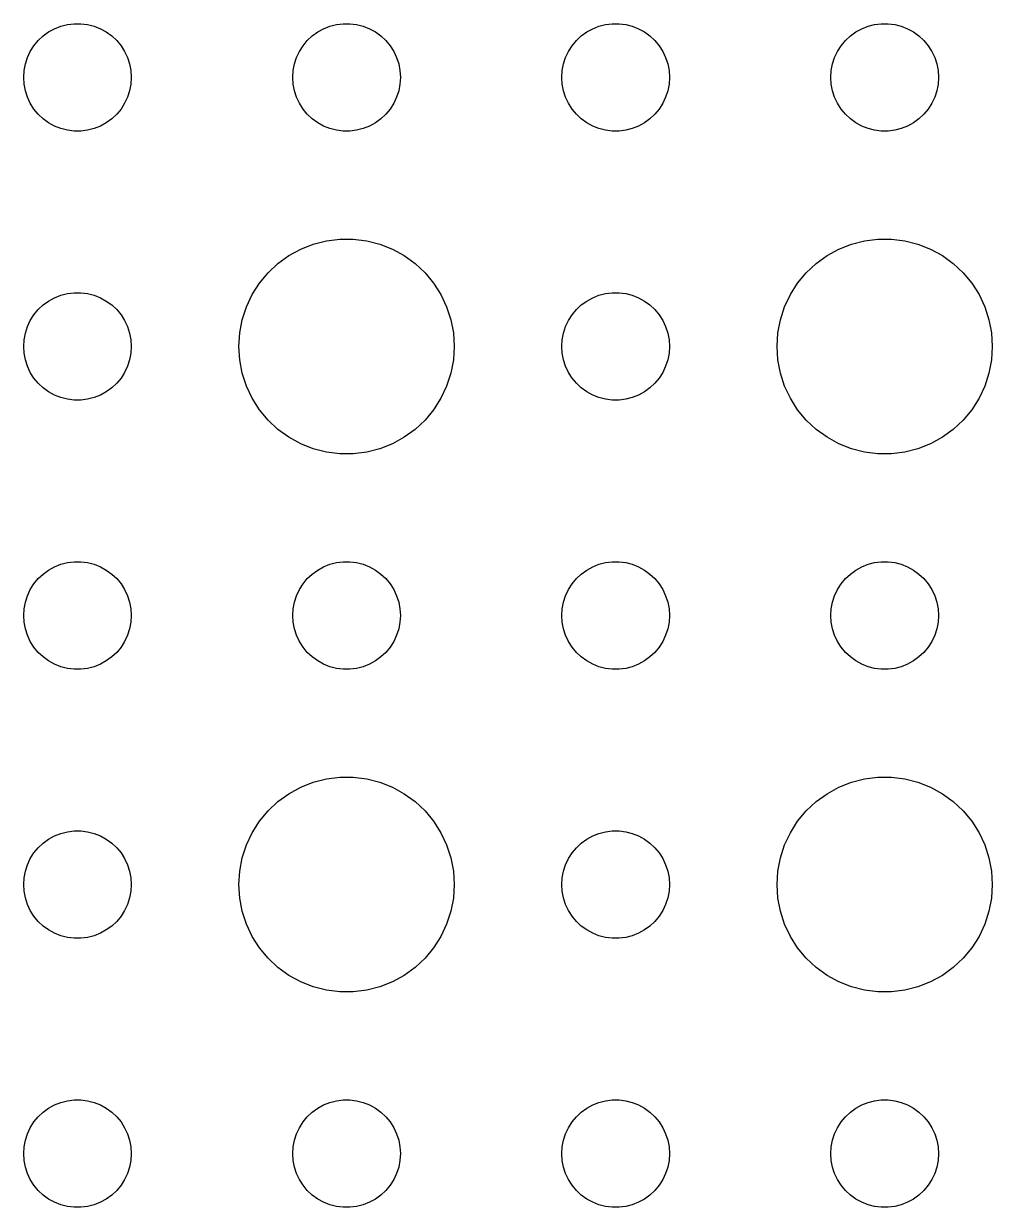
# Model space of a CAD drawing. Header units: metres. Extents: x -157 to 157, y -157 to 157.
# Drawn here: x -69 to -42, y 81 to 114 of the extents above; entities that cross this region are included whole.
import ezdxf

# ---------------------------------------------------------------- set-up
doc = ezdxf.new("R2010")
doc.units = ezdxf.units.M

msp = doc.modelspace()

# ---------------------------------------------------------------- linework, layer by layer
for p, q in [((-68.3037, 113.766), (-68.1387, 113.857)), ((-68.1387, 113.857), (-67.9635, 113.927)), ((-67.9635, 113.927), (-67.7811, 113.973)), ((-67.7811, 113.973), (-67.5942, 113.997)), ((-67.5942, 113.997), (-67.4058, 113.997)), ((-67.4058, 113.997), (-67.2189, 113.973)), ((-67.2189, 113.973), (-67.0365, 113.927)), ((-67.0365, 113.927), (-66.8613, 113.857)), ((-66.8613, 113.857), (-66.6963, 113.766)), ((-60.8037, 113.766), (-60.6387, 113.857)), ((-60.6387, 113.857), (-60.4635, 113.927)), ((-60.4635, 113.927), (-60.2811, 113.973)), ((-60.2811, 113.973), (-60.0942, 113.997)), ((-60.0942, 113.997), (-59.9058, 113.997)), ((-59.9058, 113.997), (-59.7189, 113.973)), ((-59.7189, 113.973), (-59.5365, 113.927)), ((-59.5365, 113.927), (-59.3613, 113.857)), ((-59.3613, 113.857), (-59.1963, 113.766)), ((-53.3037, 113.766), (-53.1387, 113.857)), ((-53.1387, 113.857), (-52.9635, 113.927)), ((-52.9635, 113.927), (-52.7811, 113.973)), ((-52.7811, 113.973), (-52.5942, 113.997)), ((-52.5942, 113.997), (-52.4058, 113.997)), ((-52.4058, 113.997), (-52.2189, 113.973)), ((-52.2189, 113.973), (-52.0365, 113.927)), ((-52.0365, 113.927), (-51.8613, 113.857)), ((-51.8613, 113.857), (-51.6963, 113.766)), ((-45.8037, 113.766), (-45.6387, 113.857)), ((-45.6387, 113.857), (-45.4635, 113.927)), ((-45.4635, 113.927), (-45.2811, 113.973)), ((-45.2811, 113.973), (-45.0942, 113.997)), ((-45.0942, 113.997), (-44.9058, 113.997)), ((-44.9058, 113.997), (-44.7189, 113.973)), ((-44.7189, 113.973), (-44.5365, 113.927)), ((-44.5365, 113.927), (-44.3613, 113.857)), ((-44.3613, 113.857), (-44.1963, 113.766)), ((-68.7135, 113.382), (-68.5934, 113.527)), ((-68.5934, 113.527), (-68.4561, 113.656)), ((-68.4561, 113.656), (-68.3037, 113.766)), ((-66.6963, 113.766), (-66.5439, 113.656)), ((-66.5439, 113.656), (-66.4065, 113.527)), ((-66.4065, 113.527), (-66.2865, 113.382)), ((-61.2135, 113.382), (-61.0934, 113.527)), ((-61.0934, 113.527), (-60.9561, 113.656)), ((-60.9561, 113.656), (-60.8037, 113.766)), ((-59.1963, 113.766), (-59.0439, 113.656)), ((-59.0439, 113.656), (-58.9065, 113.527)), ((-58.9065, 113.527), (-58.7865, 113.382)), ((-53.7135, 113.382), (-53.5934, 113.527)), ((-53.5934, 113.527), (-53.4561, 113.656)), ((-53.4561, 113.656), (-53.3037, 113.766)), ((-51.6963, 113.766), (-51.5439, 113.656)), ((-51.5439, 113.656), (-51.4065, 113.527)), ((-51.4065, 113.527), (-51.2865, 113.382)), ((-46.2135, 113.382), (-46.0934, 113.527)), ((-46.0934, 113.527), (-45.9561, 113.656)), ((-45.9561, 113.656), (-45.8037, 113.766)), ((-44.1963, 113.766), (-44.0439, 113.656)), ((-44.0439, 113.656), (-43.9065, 113.527)), ((-43.9065, 113.527), (-43.7865, 113.382)), ((-68.8947, 113.052), (-68.8145, 113.223)), ((-68.8145, 113.223), (-68.7135, 113.382)), ((-66.2865, 113.382), (-66.1855, 113.223)), ((-66.1855, 113.223), (-66.1053, 113.052)), ((-61.3947, 113.052), (-61.3145, 113.223)), ((-61.3145, 113.223), (-61.2135, 113.382)), ((-58.7865, 113.382), (-58.6855, 113.223)), ((-58.6855, 113.223), (-58.6053, 113.052)), ((-53.8947, 113.052), (-53.8145, 113.223)), ((-53.8145, 113.223), (-53.7135, 113.382)), ((-51.2865, 113.382), (-51.1855, 113.223)), ((-51.1855, 113.223), (-51.1053, 113.052)), ((-46.3947, 113.052), (-46.3145, 113.223)), ((-46.3145, 113.223), (-46.2135, 113.382)), ((-43.7865, 113.382), (-43.6855, 113.223)), ((-43.6855, 113.223), (-43.6053, 113.052)), ((-68.9882, 112.688), (-68.9529, 112.873)), ((-68.9529, 112.873), (-68.8947, 113.052)), ((-66.1053, 113.052), (-66.0471, 112.873)), ((-66.0471, 112.873), (-66.0118, 112.688)), ((-61.4882, 112.688), (-61.4529, 112.873)), ((-61.4529, 112.873), (-61.3947, 113.052)), ((-58.6053, 113.052), (-58.5471, 112.873)), ((-58.5471, 112.873), (-58.5118, 112.688)), ((-53.9882, 112.688), (-53.9529, 112.873)), ((-53.9529, 112.873), (-53.8947, 113.052)), ((-51.1053, 113.052), (-51.0471, 112.873)), ((-51.0471, 112.873), (-51.0118, 112.688)), ((-46.4882, 112.688), (-46.4529, 112.873)), ((-46.4529, 112.873), (-46.3947, 113.052)), ((-43.6053, 113.052), (-43.5471, 112.873)), ((-43.5471, 112.873), (-43.5118, 112.688)), ((-69, 112.5), (-68.9882, 112.688)), ((-66.0118, 112.688), (-66, 112.5)), ((-61.5, 112.5), (-61.4882, 112.688)), ((-58.5118, 112.688), (-58.5, 112.5)), ((-54, 112.5), (-53.9882, 112.688)), ((-51.0118, 112.688), (-51, 112.5)), ((-46.5, 112.5), (-46.4882, 112.688)), ((-43.5118, 112.688), (-43.5, 112.5)), ((-68.9882, 112.312), (-69, 112.5)), ((-68.9529, 112.127), (-68.9882, 112.312)), ((-66.0118, 112.312), (-66.0471, 112.127)), ((-66, 112.5), (-66.0118, 112.312)), ((-61.4882, 112.312), (-61.5, 112.5)), ((-61.4529, 112.127), (-61.4882, 112.312)), ((-58.5118, 112.312), (-58.5471, 112.127)), ((-58.5, 112.5), (-58.5118, 112.312)), ((-53.9882, 112.312), (-54, 112.5)), ((-53.9529, 112.127), (-53.9882, 112.312)), ((-51.0118, 112.312), (-51.0471, 112.127)), ((-51, 112.5), (-51.0118, 112.312)), ((-46.4882, 112.312), (-46.5, 112.5)), ((-46.4529, 112.127), (-46.4882, 112.312)), ((-43.5118, 112.312), (-43.5471, 112.127)), ((-43.5, 112.5), (-43.5118, 112.312)), ((-68.8947, 111.948), (-68.9529, 112.127)), ((-68.8145, 111.777), (-68.8947, 111.948)), ((-66.1053, 111.948), (-66.1855, 111.777)), ((-66.0471, 112.127), (-66.1053, 111.948)), ((-61.3947, 111.948), (-61.4529, 112.127)), ((-61.3145, 111.777), (-61.3947, 111.948)), ((-58.6053, 111.948), (-58.6855, 111.777)), ((-58.5471, 112.127), (-58.6053, 111.948)), ((-53.8947, 111.948), (-53.9529, 112.127)), ((-53.8145, 111.777), (-53.8947, 111.948)), ((-51.1053, 111.948), (-51.1855, 111.777)), ((-51.0471, 112.127), (-51.1053, 111.948)), ((-46.3947, 111.948), (-46.4529, 112.127)), ((-46.3145, 111.777), (-46.3947, 111.948)), ((-43.6053, 111.948), (-43.6855, 111.777)), ((-43.5471, 112.127), (-43.6053, 111.948)), ((-68.7135, 111.618), (-68.8145, 111.777)), ((-68.5934, 111.473), (-68.7135, 111.618)), ((-66.2865, 111.618), (-66.4065, 111.473)), ((-66.1855, 111.777), (-66.2865, 111.618)), ((-61.2135, 111.618), (-61.3145, 111.777)), ((-61.0934, 111.473), (-61.2135, 111.618)), ((-58.7865, 111.618), (-58.9065, 111.473)), ((-58.6855, 111.777), (-58.7865, 111.618)), ((-53.7135, 111.618), (-53.8145, 111.777)), ((-53.5934, 111.473), (-53.7135, 111.618)), ((-51.2865, 111.618), (-51.4065, 111.473)), ((-51.1855, 111.777), (-51.2865, 111.618)), ((-46.2135, 111.618), (-46.3145, 111.777)), ((-46.0934, 111.473), (-46.2135, 111.618)), ((-43.7865, 111.618), (-43.9065, 111.473)), ((-43.6855, 111.777), (-43.7865, 111.618)), ((-68.4561, 111.344), (-68.5934, 111.473)), ((-68.3037, 111.234), (-68.4561, 111.344)), ((-68.1387, 111.143), (-68.3037, 111.234)), ((-66.6963, 111.234), (-66.8613, 111.143)), ((-66.5439, 111.344), (-66.6963, 111.234)), ((-66.4065, 111.473), (-66.5439, 111.344)), ((-60.9561, 111.344), (-61.0934, 111.473)), ((-60.8037, 111.234), (-60.9561, 111.344)), ((-60.6387, 111.143), (-60.8037, 111.234)), ((-59.1963, 111.234), (-59.3613, 111.143)), ((-59.0439, 111.344), (-59.1963, 111.234)), ((-58.9065, 111.473), (-59.0439, 111.344)), ((-53.4561, 111.344), (-53.5934, 111.473)), ((-53.3037, 111.234), (-53.4561, 111.344)), ((-53.1387, 111.143), (-53.3037, 111.234)), ((-51.6963, 111.234), (-51.8613, 111.143)), ((-51.5439, 111.344), (-51.6963, 111.234)), ((-51.4065, 111.473), (-51.5439, 111.344)), ((-45.9561, 111.344), (-46.0934, 111.473)), ((-45.8037, 111.234), (-45.9561, 111.344)), ((-45.6387, 111.143), (-45.8037, 111.234)), ((-44.1963, 111.234), (-44.3613, 111.143)), ((-44.0439, 111.344), (-44.1963, 111.234)), ((-43.9065, 111.473), (-44.0439, 111.344)), ((-67.9635, 111.073), (-68.1387, 111.143)), ((-67.7811, 111.027), (-67.9635, 111.073)), ((-67.5942, 111.003), (-67.7811, 111.027)), ((-67.4058, 111.003), (-67.5942, 111.003)), ((-67.2189, 111.027), (-67.4058, 111.003)), ((-67.0365, 111.073), (-67.2189, 111.027)), ((-66.8613, 111.143), (-67.0365, 111.073)), ((-60.4635, 111.073), (-60.6387, 111.143)), ((-60.2811, 111.027), (-60.4635, 111.073)), ((-60.0942, 111.003), (-60.2811, 111.027)), ((-59.9058, 111.003), (-60.0942, 111.003)), ((-59.7189, 111.027), (-59.9058, 111.003)), ((-59.5365, 111.073), (-59.7189, 111.027)), ((-59.3613, 111.143), (-59.5365, 111.073)), ((-52.9635, 111.073), (-53.1387, 111.143)), ((-52.7811, 111.027), (-52.9635, 111.073)), ((-52.5942, 111.003), (-52.7811, 111.027)), ((-52.4058, 111.003), (-52.5942, 111.003)), ((-52.2189, 111.027), (-52.4058, 111.003)), ((-52.0365, 111.073), (-52.2189, 111.027)), ((-51.8613, 111.143), (-52.0365, 111.073)), ((-45.4635, 111.073), (-45.6387, 111.143)), ((-45.2811, 111.027), (-45.4635, 111.073)), ((-45.0942, 111.003), (-45.2811, 111.027)), ((-44.9058, 111.003), (-45.0942, 111.003)), ((-44.7189, 111.027), (-44.9058, 111.003)), ((-44.5365, 111.073), (-44.7189, 111.027)), ((-44.3613, 111.143), (-44.5365, 111.073)), ((-60.927, 107.853), (-60.5621, 107.947)), ((-60.5621, 107.947), (-60.1884, 107.994)), ((-60.1884, 107.994), (-59.8116, 107.994)), ((-59.8116, 107.994), (-59.4379, 107.947)), ((-59.4379, 107.947), (-59.0729, 107.853)), ((-45.927, 107.853), (-45.5621, 107.947)), ((-45.5621, 107.947), (-45.1884, 107.994)), ((-45.1884, 107.994), (-44.8116, 107.994)), ((-44.8116, 107.994), (-44.4379, 107.947)), ((-44.4379, 107.947), (-44.0729, 107.853)), ((-61.6075, 107.533), (-61.2773, 107.714)), ((-61.2773, 107.714), (-60.927, 107.853)), ((-59.0729, 107.853), (-58.7227, 107.714)), ((-58.7227, 107.714), (-58.3925, 107.533)), ((-46.6075, 107.533), (-46.2773, 107.714)), ((-46.2773, 107.714), (-45.927, 107.853)), ((-44.0729, 107.853), (-43.7227, 107.714)), ((-43.7227, 107.714), (-43.3925, 107.533)), ((-62.1869, 107.054), (-61.9123, 107.312)), ((-61.9123, 107.312), (-61.6075, 107.533)), ((-58.3925, 107.533), (-58.0877, 107.312)), ((-58.0877, 107.312), (-57.8131, 107.054)), ((-47.1869, 107.054), (-46.9123, 107.312)), ((-46.9123, 107.312), (-46.6075, 107.533)), ((-43.3925, 107.533), (-43.0877, 107.312)), ((-43.0877, 107.312), (-42.8131, 107.054)), ((-62.427, 106.763), (-62.1869, 107.054)), ((-57.8131, 107.054), (-57.5729, 106.763)), ((-47.427, 106.763), (-47.1869, 107.054)), ((-42.8131, 107.054), (-42.5729, 106.763)), ((-62.6289, 106.445), (-62.427, 106.763)), ((-57.5729, 106.763), (-57.3711, 106.445)), ((-47.6289, 106.445), (-47.427, 106.763)), ((-42.5729, 106.763), (-42.3711, 106.445)), ((-68.4561, 106.156), (-68.3037, 106.266)), ((-68.3037, 106.266), (-68.1387, 106.357)), ((-68.1387, 106.357), (-67.9635, 106.427)), ((-67.9635, 106.427), (-67.7811, 106.473)), ((-67.7811, 106.473), (-67.5942, 106.497)), ((-67.5942, 106.497), (-67.4058, 106.497)), ((-67.4058, 106.497), (-67.2189, 106.473)), ((-67.2189, 106.473), (-67.0365, 106.427)), ((-67.0365, 106.427), (-66.8613, 106.357)), ((-66.8613, 106.357), (-66.6963, 106.266)), ((-66.6963, 106.266), (-66.5439, 106.156)), ((-62.7893, 106.104), (-62.6289, 106.445)), ((-57.3711, 106.445), (-57.2107, 106.104)), ((-53.4561, 106.156), (-53.3037, 106.266)), ((-53.3037, 106.266), (-53.1387, 106.357)), ((-53.1387, 106.357), (-52.9635, 106.427)), ((-52.9635, 106.427), (-52.7811, 106.473)), ((-52.7811, 106.473), (-52.5942, 106.497)), ((-52.5942, 106.497), (-52.4058, 106.497)), ((-52.4058, 106.497), (-52.2189, 106.473)), ((-52.2189, 106.473), (-52.0365, 106.427)), ((-52.0365, 106.427), (-51.8613, 106.357)), ((-51.8613, 106.357), (-51.6963, 106.266)), ((-51.6963, 106.266), (-51.5439, 106.156)), ((-47.7893, 106.104), (-47.6289, 106.445)), ((-42.3711, 106.445), (-42.2107, 106.104)), ((-68.7135, 105.882), (-68.5934, 106.027)), ((-68.5934, 106.027), (-68.4561, 106.156)), ((-66.5439, 106.156), (-66.4065, 106.027)), ((-66.4065, 106.027), (-66.2865, 105.882)), ((-62.9057, 105.746), (-62.7893, 106.104)), ((-57.2107, 106.104), (-57.0942, 105.746)), ((-53.7135, 105.882), (-53.5934, 106.027)), ((-53.5934, 106.027), (-53.4561, 106.156)), ((-51.5439, 106.156), (-51.4065, 106.027)), ((-51.4065, 106.027), (-51.2865, 105.882)), ((-47.9057, 105.746), (-47.7893, 106.104)), ((-42.2107, 106.104), (-42.0942, 105.746)), ((-68.8947, 105.552), (-68.8145, 105.723)), ((-68.8145, 105.723), (-68.7135, 105.882)), ((-66.2865, 105.882), (-66.1855, 105.723)), ((-66.1855, 105.723), (-66.1053, 105.552)), ((-62.9763, 105.376), (-62.9057, 105.746)), ((-57.0942, 105.746), (-57.0237, 105.376)), ((-53.8947, 105.552), (-53.8145, 105.723)), ((-53.8145, 105.723), (-53.7135, 105.882)), ((-51.2865, 105.882), (-51.1855, 105.723)), ((-51.1855, 105.723), (-51.1053, 105.552)), ((-47.9763, 105.376), (-47.9057, 105.746)), ((-42.0942, 105.746), (-42.0237, 105.376)), ((-68.9882, 105.188), (-68.9529, 105.373)), ((-68.9529, 105.373), (-68.8947, 105.552)), ((-66.1053, 105.552), (-66.0471, 105.373)), ((-66.0471, 105.373), (-66.0118, 105.188)), ((-63, 105), (-62.9763, 105.376)), ((-57.0237, 105.376), (-57, 105)), ((-53.9882, 105.188), (-53.9529, 105.373)), ((-53.9529, 105.373), (-53.8947, 105.552)), ((-51.1053, 105.552), (-51.0471, 105.373)), ((-51.0471, 105.373), (-51.0118, 105.188)), ((-48, 105), (-47.9763, 105.376)), ((-42.0237, 105.376), (-42, 105)), ((-69, 105), (-68.9882, 105.188)), ((-68.9882, 104.812), (-69, 105)), ((-66.0118, 105.188), (-66, 105)), ((-66, 105), (-66.0118, 104.812)), ((-62.9763, 104.624), (-63, 105)), ((-57, 105), (-57.0237, 104.624)), ((-54, 105), (-53.9882, 105.188)), ((-53.9882, 104.812), (-54, 105)), ((-51.0118, 105.188), (-51, 105)), ((-51, 105), (-51.0118, 104.812)), ((-47.9763, 104.624), (-48, 105)), ((-42, 105), (-42.0237, 104.624)), ((-68.9529, 104.627), (-68.9882, 104.812)), ((-68.8947, 104.448), (-68.9529, 104.627)), ((-66.0471, 104.627), (-66.1053, 104.448)), ((-66.0118, 104.812), (-66.0471, 104.627)), ((-62.9057, 104.254), (-62.9763, 104.624)), ((-57.0237, 104.624), (-57.0942, 104.254)), ((-53.9529, 104.627), (-53.9882, 104.812)), ((-53.8947, 104.448), (-53.9529, 104.627)), ((-51.0471, 104.627), (-51.1053, 104.448)), ((-51.0118, 104.812), (-51.0471, 104.627)), ((-47.9057, 104.254), (-47.9763, 104.624)), ((-42.0237, 104.624), (-42.0942, 104.254)), ((-68.8145, 104.277), (-68.8947, 104.448)), ((-68.7135, 104.118), (-68.8145, 104.277)), ((-66.1855, 104.277), (-66.2865, 104.118)), ((-66.1053, 104.448), (-66.1855, 104.277)), ((-53.8145, 104.277), (-53.8947, 104.448)), ((-53.7135, 104.118), (-53.8145, 104.277)), ((-51.1855, 104.277), (-51.2865, 104.118)), ((-51.1053, 104.448), (-51.1855, 104.277)), ((-68.5934, 103.973), (-68.7135, 104.118)), ((-68.4561, 103.844), (-68.5934, 103.973)), ((-66.4065, 103.973), (-66.5439, 103.844)), ((-66.2865, 104.118), (-66.4065, 103.973)), ((-62.7893, 103.896), (-62.9057, 104.254)), ((-57.0942, 104.254), (-57.2107, 103.896)), ((-53.5934, 103.973), (-53.7135, 104.118)), ((-53.4561, 103.844), (-53.5934, 103.973)), ((-51.4065, 103.973), (-51.5439, 103.844)), ((-51.2865, 104.118), (-51.4065, 103.973)), ((-47.7893, 103.896), (-47.9057, 104.254)), ((-42.0942, 104.254), (-42.2107, 103.896)), ((-68.3037, 103.734), (-68.4561, 103.844)), ((-68.1387, 103.643), (-68.3037, 103.734)), ((-67.9635, 103.573), (-68.1387, 103.643)), ((-66.8613, 103.643), (-67.0365, 103.573)), ((-66.6963, 103.734), (-66.8613, 103.643)), ((-66.5439, 103.844), (-66.6963, 103.734)), ((-62.6289, 103.555), (-62.7893, 103.896)), ((-57.2107, 103.896), (-57.3711, 103.555)), ((-53.3037, 103.734), (-53.4561, 103.844)), ((-53.1387, 103.643), (-53.3037, 103.734)), ((-52.9635, 103.573), (-53.1387, 103.643)), ((-51.8613, 103.643), (-52.0365, 103.573)), ((-51.6963, 103.734), (-51.8613, 103.643)), ((-51.5439, 103.844), (-51.6963, 103.734)), ((-47.6289, 103.555), (-47.7893, 103.896)), ((-42.2107, 103.896), (-42.3711, 103.555)), ((-67.7811, 103.527), (-67.9635, 103.573)), ((-67.5942, 103.503), (-67.7811, 103.527)), ((-67.4058, 103.503), (-67.5942, 103.503)), ((-67.2189, 103.527), (-67.4058, 103.503)), ((-67.0365, 103.573), (-67.2189, 103.527)), ((-62.427, 103.237), (-62.6289, 103.555)), ((-57.3711, 103.555), (-57.5729, 103.237)), ((-52.7811, 103.527), (-52.9635, 103.573)), ((-52.5942, 103.503), (-52.7811, 103.527)), ((-52.4058, 103.503), (-52.5942, 103.503)), ((-52.2189, 103.527), (-52.4058, 103.503)), ((-52.0365, 103.573), (-52.2189, 103.527)), ((-47.427, 103.237), (-47.6289, 103.555)), ((-42.3711, 103.555), (-42.5729, 103.237)), ((-62.1869, 102.946), (-62.427, 103.237)), ((-61.9123, 102.688), (-62.1869, 102.946)), ((-57.8131, 102.946), (-58.0877, 102.688)), ((-57.5729, 103.237), (-57.8131, 102.946)), ((-47.1869, 102.946), (-47.427, 103.237)), ((-46.9123, 102.688), (-47.1869, 102.946)), ((-42.8131, 102.946), (-43.0877, 102.688)), ((-42.5729, 103.237), (-42.8131, 102.946)), ((-61.6075, 102.467), (-61.9123, 102.688)), ((-58.0877, 102.688), (-58.3925, 102.467)), ((-46.6075, 102.467), (-46.9123, 102.688)), ((-43.0877, 102.688), (-43.3925, 102.467)), ((-61.2773, 102.286), (-61.6075, 102.467)), ((-60.927, 102.147), (-61.2773, 102.286)), ((-58.7227, 102.286), (-59.0729, 102.147)), ((-58.3925, 102.467), (-58.7227, 102.286)), ((-46.2773, 102.286), (-46.6075, 102.467)), ((-45.927, 102.147), (-46.2773, 102.286)), ((-43.7227, 102.286), (-44.0729, 102.147)), ((-43.3925, 102.467), (-43.7227, 102.286)), ((-60.5621, 102.053), (-60.927, 102.147)), ((-60.1884, 102.006), (-60.5621, 102.053)), ((-59.8116, 102.006), (-60.1884, 102.006)), ((-59.4379, 102.053), (-59.8116, 102.006)), ((-59.0729, 102.147), (-59.4379, 102.053)), ((-45.5621, 102.053), (-45.927, 102.147)), ((-45.1884, 102.006), (-45.5621, 102.053)), ((-44.8116, 102.006), (-45.1884, 102.006)), ((-44.4379, 102.053), (-44.8116, 102.006)), ((-44.0729, 102.147), (-44.4379, 102.053)), ((-67.7811, 98.9734), (-67.5942, 98.997)), ((-67.5942, 98.997), (-67.4058, 98.997)), ((-67.4058, 98.997), (-67.2189, 98.9734)), ((-60.2811, 98.9734), (-60.0942, 98.997)), ((-60.0942, 98.997), (-59.9058, 98.997)), ((-59.9058, 98.997), (-59.7189, 98.9734)), ((-52.7811, 98.9734), (-52.5942, 98.997)), ((-52.5942, 98.997), (-52.4058, 98.997)), ((-52.4058, 98.997), (-52.2189, 98.9734)), ((-45.2811, 98.9734), (-45.0942, 98.997)), ((-45.0942, 98.997), (-44.9058, 98.997)), ((-44.9058, 98.997), (-44.7189, 98.9734)), ((-68.5934, 98.5268), (-68.4561, 98.6558)), ((-68.4561, 98.6558), (-68.3037, 98.7665)), ((-68.3037, 98.7665), (-68.1387, 98.8572)), ((-68.1387, 98.8572), (-67.9635, 98.9266)), ((-67.9635, 98.9266), (-67.7811, 98.9734)), ((-67.2189, 98.9734), (-67.0365, 98.9266)), ((-67.0365, 98.9266), (-66.8613, 98.8572)), ((-66.8613, 98.8572), (-66.6963, 98.7665)), ((-66.6963, 98.7665), (-66.5439, 98.6558)), ((-66.5439, 98.6558), (-66.4065, 98.5268)), ((-61.0934, 98.5268), (-60.9561, 98.6558)), ((-60.9561, 98.6558), (-60.8037, 98.7665)), ((-60.8037, 98.7665), (-60.6387, 98.8572)), ((-60.6387, 98.8572), (-60.4635, 98.9266)), ((-60.4635, 98.9266), (-60.2811, 98.9734)), ((-59.7189, 98.9734), (-59.5365, 98.9266)), ((-59.5365, 98.9266), (-59.3613, 98.8572)), ((-59.3613, 98.8572), (-59.1963, 98.7665)), ((-59.1963, 98.7665), (-59.0439, 98.6558)), ((-59.0439, 98.6558), (-58.9065, 98.5268)), ((-53.5934, 98.5268), (-53.4561, 98.6558)), ((-53.4561, 98.6558), (-53.3037, 98.7665)), ((-53.3037, 98.7665), (-53.1387, 98.8572)), ((-53.1387, 98.8572), (-52.9635, 98.9266)), ((-52.9635, 98.9266), (-52.7811, 98.9734)), ((-52.2189, 98.9734), (-52.0365, 98.9266)), ((-52.0365, 98.9266), (-51.8613, 98.8572)), ((-51.8613, 98.8572), (-51.6963, 98.7665)), ((-51.6963, 98.7665), (-51.5439, 98.6558)), ((-51.5439, 98.6558), (-51.4065, 98.5268)), ((-46.0934, 98.5268), (-45.9561, 98.6558)), ((-45.9561, 98.6558), (-45.8037, 98.7665)), ((-45.8037, 98.7665), (-45.6387, 98.8572)), ((-45.6387, 98.8572), (-45.4635, 98.9266)), ((-45.4635, 98.9266), (-45.2811, 98.9734)), ((-44.7189, 98.9734), (-44.5365, 98.9266)), ((-44.5365, 98.9266), (-44.3613, 98.8572)), ((-44.3613, 98.8572), (-44.1963, 98.7665)), ((-44.1963, 98.7665), (-44.0439, 98.6558)), ((-44.0439, 98.6558), (-43.9065, 98.5268)), ((-68.8145, 98.2226), (-68.7135, 98.3817)), ((-68.7135, 98.3817), (-68.5934, 98.5268)), ((-66.4065, 98.5268), (-66.2865, 98.3817)), ((-66.2865, 98.3817), (-66.1855, 98.2226)), ((-61.3145, 98.2226), (-61.2135, 98.3817)), ((-61.2135, 98.3817), (-61.0934, 98.5268)), ((-58.9065, 98.5268), (-58.7865, 98.3817)), ((-58.7865, 98.3817), (-58.6855, 98.2226)), ((-53.8145, 98.2226), (-53.7135, 98.3817)), ((-53.7135, 98.3817), (-53.5934, 98.5268)), ((-51.4065, 98.5268), (-51.2865, 98.3817)), ((-51.2865, 98.3817), (-51.1855, 98.2226)), ((-46.3145, 98.2226), (-46.2135, 98.3817)), ((-46.2135, 98.3817), (-46.0934, 98.5268)), ((-43.9065, 98.5268), (-43.7865, 98.3817)), ((-43.7865, 98.3817), (-43.6855, 98.2226)), ((-68.9529, 97.873), (-68.8947, 98.0522)), ((-68.8947, 98.0522), (-68.8145, 98.2226)), ((-66.1855, 98.2226), (-66.1053, 98.0522)), ((-66.1053, 98.0522), (-66.0471, 97.873)), ((-61.4529, 97.873), (-61.3947, 98.0522)), ((-61.3947, 98.0522), (-61.3145, 98.2226)), ((-58.6855, 98.2226), (-58.6053, 98.0522)), ((-58.6053, 98.0522), (-58.5471, 97.873)), ((-53.9529, 97.873), (-53.8947, 98.0522)), ((-53.8947, 98.0522), (-53.8145, 98.2226)), ((-51.1855, 98.2226), (-51.1053, 98.0522)), ((-51.1053, 98.0522), (-51.0471, 97.873)), ((-46.4529, 97.873), (-46.3947, 98.0522)), ((-46.3947, 98.0522), (-46.3145, 98.2226)), ((-43.6855, 98.2226), (-43.6053, 98.0522)), ((-43.6053, 98.0522), (-43.5471, 97.873)), ((-69, 97.5), (-68.9882, 97.688)), ((-68.9882, 97.688), (-68.9529, 97.873)), ((-66.0471, 97.873), (-66.0118, 97.688)), ((-66.0118, 97.688), (-66, 97.5)), ((-61.5, 97.5), (-61.4882, 97.688)), ((-61.4882, 97.688), (-61.4529, 97.873)), ((-58.5471, 97.873), (-58.5118, 97.688)), ((-58.5118, 97.688), (-58.5, 97.5)), ((-54, 97.5), (-53.9882, 97.688)), ((-53.9882, 97.688), (-53.9529, 97.873)), ((-51.0471, 97.873), (-51.0118, 97.688)), ((-51.0118, 97.688), (-51, 97.5)), ((-46.5, 97.5), (-46.4882, 97.688)), ((-46.4882, 97.688), (-46.4529, 97.873)), ((-43.5471, 97.873), (-43.5118, 97.688)), ((-43.5118, 97.688), (-43.5, 97.5)), ((-68.9882, 97.312), (-69, 97.5)), ((-66, 97.5), (-66.0118, 97.312)), ((-61.4882, 97.312), (-61.5, 97.5)), ((-58.5, 97.5), (-58.5118, 97.312)), ((-53.9882, 97.312), (-54, 97.5)), ((-51, 97.5), (-51.0118, 97.312)), ((-46.4882, 97.312), (-46.5, 97.5)), ((-43.5, 97.5), (-43.5118, 97.312)), ((-68.9529, 97.127), (-68.9882, 97.312)), ((-68.8947, 96.9478), (-68.9529, 97.127)), ((-66.0471, 97.127), (-66.1053, 96.9478)), ((-66.0118, 97.312), (-66.0471, 97.127)), ((-61.4529, 97.127), (-61.4882, 97.312)), ((-61.3947, 96.9478), (-61.4529, 97.127)), ((-58.5471, 97.127), (-58.6053, 96.9478)), ((-58.5118, 97.312), (-58.5471, 97.127)), ((-53.9529, 97.127), (-53.9882, 97.312)), ((-53.8947, 96.9478), (-53.9529, 97.127)), ((-51.0471, 97.127), (-51.1053, 96.9478)), ((-51.0118, 97.312), (-51.0471, 97.127)), ((-46.4529, 97.127), (-46.4882, 97.312)), ((-46.3947, 96.9478), (-46.4529, 97.127)), ((-43.5471, 97.127), (-43.6053, 96.9478)), ((-43.5118, 97.312), (-43.5471, 97.127)), ((-68.8145, 96.7774), (-68.8947, 96.9478)), ((-68.7135, 96.6183), (-68.8145, 96.7774)), ((-66.1855, 96.7774), (-66.2865, 96.6183)), ((-66.1053, 96.9478), (-66.1855, 96.7774)), ((-61.3145, 96.7774), (-61.3947, 96.9478)), ((-61.2135, 96.6183), (-61.3145, 96.7774)), ((-58.6855, 96.7774), (-58.7865, 96.6183)), ((-58.6053, 96.9478), (-58.6855, 96.7774)), ((-53.8145, 96.7774), (-53.8947, 96.9478)), ((-53.7135, 96.6183), (-53.8145, 96.7774)), ((-51.1855, 96.7774), (-51.2865, 96.6183)), ((-51.1053, 96.9478), (-51.1855, 96.7774)), ((-46.3145, 96.7774), (-46.3947, 96.9478)), ((-46.2135, 96.6183), (-46.3145, 96.7774)), ((-43.6855, 96.7774), (-43.7865, 96.6183)), ((-43.6053, 96.9478), (-43.6855, 96.7774)), ((-68.5934, 96.4732), (-68.7135, 96.6183)), ((-68.4561, 96.3442), (-68.5934, 96.4732)), ((-68.3037, 96.2335), (-68.4561, 96.3442)), ((-66.5439, 96.3442), (-66.6963, 96.2335)), ((-66.4065, 96.4732), (-66.5439, 96.3442)), ((-66.2865, 96.6183), (-66.4065, 96.4732)), ((-61.0934, 96.4732), (-61.2135, 96.6183)), ((-60.9561, 96.3442), (-61.0934, 96.4732)), ((-60.8037, 96.2335), (-60.9561, 96.3442)), ((-59.0439, 96.3442), (-59.1963, 96.2335)), ((-58.9065, 96.4732), (-59.0439, 96.3442)), ((-58.7865, 96.6183), (-58.9065, 96.4732)), ((-53.5934, 96.4732), (-53.7135, 96.6183)), ((-53.4561, 96.3442), (-53.5934, 96.4732)), ((-53.3037, 96.2335), (-53.4561, 96.3442)), ((-51.5439, 96.3442), (-51.6963, 96.2335)), ((-51.4065, 96.4732), (-51.5439, 96.3442)), ((-51.2865, 96.6183), (-51.4065, 96.4732)), ((-46.0934, 96.4732), (-46.2135, 96.6183)), ((-45.9561, 96.3442), (-46.0934, 96.4732)), ((-45.8037, 96.2335), (-45.9561, 96.3442)), ((-44.0439, 96.3442), (-44.1963, 96.2335)), ((-43.9065, 96.4732), (-44.0439, 96.3442)), ((-43.7865, 96.6183), (-43.9065, 96.4732)), ((-68.1387, 96.1428), (-68.3037, 96.2335)), ((-67.9635, 96.0734), (-68.1387, 96.1428)), ((-67.7811, 96.0266), (-67.9635, 96.0734)), ((-67.5942, 96.003), (-67.7811, 96.0266)), ((-67.2189, 96.0266), (-67.4058, 96.003)), ((-67.0365, 96.0734), (-67.2189, 96.0266)), ((-66.8613, 96.1428), (-67.0365, 96.0734)), ((-66.6963, 96.2335), (-66.8613, 96.1428)), ((-60.6387, 96.1428), (-60.8037, 96.2335)), ((-60.4635, 96.0734), (-60.6387, 96.1428)), ((-60.2811, 96.0266), (-60.4635, 96.0734)), ((-60.0942, 96.003), (-60.2811, 96.0266)), ((-59.7189, 96.0266), (-59.9058, 96.003)), ((-59.5365, 96.0734), (-59.7189, 96.0266)), ((-59.3613, 96.1428), (-59.5365, 96.0734)), ((-59.1963, 96.2335), (-59.3613, 96.1428)), ((-53.1387, 96.1428), (-53.3037, 96.2335)), ((-52.9635, 96.0734), (-53.1387, 96.1428)), ((-52.7811, 96.0266), (-52.9635, 96.0734)), ((-52.5942, 96.003), (-52.7811, 96.0266)), ((-52.2189, 96.0266), (-52.4058, 96.003)), ((-52.0365, 96.0734), (-52.2189, 96.0266)), ((-51.8613, 96.1428), (-52.0365, 96.0734)), ((-51.6963, 96.2335), (-51.8613, 96.1428)), ((-45.6387, 96.1428), (-45.8037, 96.2335)), ((-45.4635, 96.0734), (-45.6387, 96.1428)), ((-45.2811, 96.0266), (-45.4635, 96.0734)), ((-45.0942, 96.003), (-45.2811, 96.0266)), ((-44.7189, 96.0266), (-44.9058, 96.003)), ((-44.5365, 96.0734), (-44.7189, 96.0266)), ((-44.3613, 96.1428), (-44.5365, 96.0734)), ((-44.1963, 96.2335), (-44.3613, 96.1428)), ((-67.4058, 96.003), (-67.5942, 96.003)), ((-59.9058, 96.003), (-60.0942, 96.003)), ((-52.4058, 96.003), (-52.5942, 96.003)), ((-44.9058, 96.003), (-45.0942, 96.003)), ((-61.6075, 92.533), (-61.2773, 92.7145)), ((-61.2773, 92.7145), (-60.927, 92.8532)), ((-60.927, 92.8532), (-60.5621, 92.9469)), ((-60.5621, 92.9469), (-60.1884, 92.9941)), ((-60.1884, 92.9941), (-59.8116, 92.9941)), ((-59.8116, 92.9941), (-59.4379, 92.9469)), ((-59.4379, 92.9469), (-59.0729, 92.8532)), ((-59.0729, 92.8532), (-58.7227, 92.7145)), ((-58.7227, 92.7145), (-58.3925, 92.533)), ((-46.6075, 92.533), (-46.2773, 92.7145)), ((-46.2773, 92.7145), (-45.927, 92.8532)), ((-45.927, 92.8532), (-45.5621, 92.9469)), ((-45.5621, 92.9469), (-45.1884, 92.9941)), ((-45.1884, 92.9941), (-44.8116, 92.9941)), ((-44.8116, 92.9941), (-44.4379, 92.9469)), ((-44.4379, 92.9469), (-44.0729, 92.8532)), ((-44.0729, 92.8532), (-43.7227, 92.7145)), ((-43.7227, 92.7145), (-43.3925, 92.533)), ((-61.9123, 92.3115), (-61.6075, 92.533)), ((-58.3925, 92.533), (-58.0877, 92.3115)), ((-46.9123, 92.3115), (-46.6075, 92.533)), ((-43.3925, 92.533), (-43.0877, 92.3115)), ((-62.427, 91.7634), (-62.1869, 92.0536)), ((-62.1869, 92.0536), (-61.9123, 92.3115)), ((-58.0877, 92.3115), (-57.8131, 92.0536)), ((-57.8131, 92.0536), (-57.5729, 91.7634)), ((-47.427, 91.7634), (-47.1869, 92.0536)), ((-47.1869, 92.0536), (-46.9123, 92.3115)), ((-43.0877, 92.3115), (-42.8131, 92.0536)), ((-42.8131, 92.0536), (-42.5729, 91.7634)), ((-62.6289, 91.4453), (-62.427, 91.7634)), ((-57.5729, 91.7634), (-57.3711, 91.4453)), ((-47.6289, 91.4453), (-47.427, 91.7634)), ((-42.5729, 91.7634), (-42.3711, 91.4453)), ((-68.1387, 91.3572), (-67.9635, 91.4266)), ((-67.9635, 91.4266), (-67.7811, 91.4734)), ((-67.7811, 91.4734), (-67.5942, 91.497)), ((-67.5942, 91.497), (-67.4058, 91.497)), ((-67.4058, 91.497), (-67.2189, 91.4734)), ((-67.2189, 91.4734), (-67.0365, 91.4266)), ((-67.0365, 91.4266), (-66.8613, 91.3572)), ((-62.7893, 91.1044), (-62.6289, 91.4453)), ((-57.3711, 91.4453), (-57.2107, 91.1044)), ((-53.1387, 91.3572), (-52.9635, 91.4266)), ((-52.9635, 91.4266), (-52.7811, 91.4734)), ((-52.7811, 91.4734), (-52.5942, 91.497)), ((-52.5942, 91.497), (-52.4058, 91.497)), ((-52.4058, 91.497), (-52.2189, 91.4734)), ((-52.2189, 91.4734), (-52.0365, 91.4266)), ((-52.0365, 91.4266), (-51.8613, 91.3572)), ((-47.7893, 91.1044), (-47.6289, 91.4453)), ((-42.3711, 91.4453), (-42.2107, 91.1044)), ((-68.5934, 91.0268), (-68.4561, 91.1558)), ((-68.4561, 91.1558), (-68.3037, 91.2665)), ((-68.3037, 91.2665), (-68.1387, 91.3572)), ((-66.8613, 91.3572), (-66.6963, 91.2665)), ((-66.6963, 91.2665), (-66.5439, 91.1558)), ((-66.5439, 91.1558), (-66.4065, 91.0268)), ((-62.9057, 90.7461), (-62.7893, 91.1044)), ((-57.2107, 91.1044), (-57.0942, 90.7461)), ((-53.5934, 91.0268), (-53.4561, 91.1558)), ((-53.4561, 91.1558), (-53.3037, 91.2665)), ((-53.3037, 91.2665), (-53.1387, 91.3572)), ((-51.8613, 91.3572), (-51.6963, 91.2665)), ((-51.6963, 91.2665), (-51.5439, 91.1558)), ((-51.5439, 91.1558), (-51.4065, 91.0268)), ((-47.9057, 90.7461), (-47.7893, 91.1044)), ((-42.2107, 91.1044), (-42.0942, 90.7461)), ((-68.8145, 90.7226), (-68.7135, 90.8817)), ((-68.7135, 90.8817), (-68.5934, 91.0268)), ((-66.4065, 91.0268), (-66.2865, 90.8817)), ((-66.2865, 90.8817), (-66.1855, 90.7226)), ((-62.9763, 90.376), (-62.9057, 90.7461)), ((-57.0942, 90.7461), (-57.0237, 90.376)), ((-53.8145, 90.7226), (-53.7135, 90.8817)), ((-53.7135, 90.8817), (-53.5934, 91.0268)), ((-51.4065, 91.0268), (-51.2865, 90.8817)), ((-51.2865, 90.8817), (-51.1855, 90.7226)), ((-47.9763, 90.376), (-47.9057, 90.7461)), ((-42.0942, 90.7461), (-42.0237, 90.376)), ((-68.9529, 90.373), (-68.8947, 90.5522)), ((-68.8947, 90.5522), (-68.8145, 90.7226)), ((-66.1855, 90.7226), (-66.1053, 90.5522)), ((-66.1053, 90.5522), (-66.0471, 90.373)), ((-53.9529, 90.373), (-53.8947, 90.5522)), ((-53.8947, 90.5522), (-53.8145, 90.7226)), ((-51.1855, 90.7226), (-51.1053, 90.5522)), ((-51.1053, 90.5522), (-51.0471, 90.373)), ((-69, 90), (-68.9882, 90.188)), ((-68.9882, 90.188), (-68.9529, 90.373)), ((-66.0471, 90.373), (-66.0118, 90.188)), ((-66.0118, 90.188), (-66, 90)), ((-63, 90), (-62.9763, 90.376)), ((-57.0237, 90.376), (-57, 90)), ((-54, 90), (-53.9882, 90.188)), ((-53.9882, 90.188), (-53.9529, 90.373)), ((-51.0471, 90.373), (-51.0118, 90.188)), ((-51.0118, 90.188), (-51, 90)), ((-48, 90), (-47.9763, 90.376)), ((-42.0237, 90.376), (-42, 90)), ((-68.9882, 89.812), (-69, 90)), ((-68.9529, 89.627), (-68.9882, 89.812)), ((-66.0118, 89.812), (-66.0471, 89.627)), ((-66, 90), (-66.0118, 89.812)), ((-62.9763, 89.624), (-63, 90)), ((-57, 90), (-57.0237, 89.624)), ((-53.9882, 89.812), (-54, 90)), ((-53.9529, 89.627), (-53.9882, 89.812)), ((-51.0118, 89.812), (-51.0471, 89.627)), ((-51, 90), (-51.0118, 89.812)), ((-47.9763, 89.624), (-48, 90)), ((-42, 90), (-42.0237, 89.624)), ((-68.8947, 89.4478), (-68.9529, 89.627)), ((-68.8145, 89.2774), (-68.8947, 89.4478)), ((-66.1053, 89.4478), (-66.1855, 89.2774)), ((-66.0471, 89.627), (-66.1053, 89.4478)), ((-62.9057, 89.2539), (-62.9763, 89.624)), ((-57.0237, 89.624), (-57.0942, 89.2539)), ((-53.8947, 89.4478), (-53.9529, 89.627)), ((-53.8145, 89.2774), (-53.8947, 89.4478)), ((-51.1053, 89.4478), (-51.1855, 89.2774)), ((-51.0471, 89.627), (-51.1053, 89.4478)), ((-47.9057, 89.2539), (-47.9763, 89.624)), ((-42.0237, 89.624), (-42.0942, 89.2539)), ((-68.7135, 89.1183), (-68.8145, 89.2774)), ((-68.5934, 88.9732), (-68.7135, 89.1183)), ((-66.2865, 89.1183), (-66.4065, 88.9732)), ((-66.1855, 89.2774), (-66.2865, 89.1183)), ((-62.7893, 88.8956), (-62.9057, 89.2539)), ((-57.0942, 89.2539), (-57.2107, 88.8956)), ((-53.7135, 89.1183), (-53.8145, 89.2774)), ((-53.5934, 88.9732), (-53.7135, 89.1183)), ((-51.2865, 89.1183), (-51.4065, 88.9732)), ((-51.1855, 89.2774), (-51.2865, 89.1183)), ((-47.7893, 88.8956), (-47.9057, 89.2539)), ((-42.0942, 89.2539), (-42.2107, 88.8956)), ((-68.4561, 88.8442), (-68.5934, 88.9732)), ((-68.3037, 88.7335), (-68.4561, 88.8442)), ((-66.5439, 88.8442), (-66.6963, 88.7335)), ((-66.4065, 88.9732), (-66.5439, 88.8442)), ((-62.6289, 88.5547), (-62.7893, 88.8956)), ((-57.2107, 88.8956), (-57.3711, 88.5547)), ((-53.4561, 88.8442), (-53.5934, 88.9732)), ((-53.3037, 88.7335), (-53.4561, 88.8442)), ((-51.5439, 88.8442), (-51.6963, 88.7335)), ((-51.4065, 88.9732), (-51.5439, 88.8442)), ((-47.6289, 88.5547), (-47.7893, 88.8956)), ((-42.2107, 88.8956), (-42.3711, 88.5547)), ((-68.1387, 88.6428), (-68.3037, 88.7335)), ((-67.9635, 88.5734), (-68.1387, 88.6428)), ((-67.7811, 88.5266), (-67.9635, 88.5734)), ((-67.5942, 88.503), (-67.7811, 88.5266)), ((-67.4058, 88.503), (-67.5942, 88.503)), ((-67.2189, 88.5266), (-67.4058, 88.503)), ((-67.0365, 88.5734), (-67.2189, 88.5266)), ((-66.8613, 88.6428), (-67.0365, 88.5734)), ((-66.6963, 88.7335), (-66.8613, 88.6428)), ((-62.427, 88.2366), (-62.6289, 88.5547)), ((-57.3711, 88.5547), (-57.5729, 88.2366)), ((-53.1387, 88.6428), (-53.3037, 88.7335)), ((-52.9635, 88.5734), (-53.1387, 88.6428)), ((-52.7811, 88.5266), (-52.9635, 88.5734)), ((-52.5942, 88.503), (-52.7811, 88.5266)), ((-52.4058, 88.503), (-52.5942, 88.503)), ((-52.2189, 88.5266), (-52.4058, 88.503)), ((-52.0365, 88.5734), (-52.2189, 88.5266)), ((-51.8613, 88.6428), (-52.0365, 88.5734)), ((-51.6963, 88.7335), (-51.8613, 88.6428)), ((-47.427, 88.2366), (-47.6289, 88.5547)), ((-42.3711, 88.5547), (-42.5729, 88.2366)), ((-62.1869, 87.9464), (-62.427, 88.2366)), ((-57.5729, 88.2366), (-57.8131, 87.9464)), ((-47.1869, 87.9464), (-47.427, 88.2366)), ((-42.5729, 88.2366), (-42.8131, 87.9464)), ((-61.9123, 87.6885), (-62.1869, 87.9464)), ((-57.8131, 87.9464), (-58.0877, 87.6885)), ((-46.9123, 87.6885), (-47.1869, 87.9464)), ((-42.8131, 87.9464), (-43.0877, 87.6885)), ((-61.6075, 87.467), (-61.9123, 87.6885)), ((-61.2773, 87.2855), (-61.6075, 87.467)), ((-58.3925, 87.467), (-58.7227, 87.2855)), ((-58.0877, 87.6885), (-58.3925, 87.467)), ((-46.6075, 87.467), (-46.9123, 87.6885)), ((-46.2773, 87.2855), (-46.6075, 87.467)), ((-43.3925, 87.467), (-43.7227, 87.2855)), ((-43.0877, 87.6885), (-43.3925, 87.467)), ((-60.927, 87.1468), (-61.2773, 87.2855)), ((-60.5621, 87.0531), (-60.927, 87.1468)), ((-59.0729, 87.1468), (-59.4379, 87.0531)), ((-58.7227, 87.2855), (-59.0729, 87.1468)), ((-45.927, 87.1468), (-46.2773, 87.2855)), ((-45.5621, 87.0531), (-45.927, 87.1468)), ((-44.0729, 87.1468), (-44.4379, 87.0531)), ((-43.7227, 87.2855), (-44.0729, 87.1468)), ((-60.1884, 87.0059), (-60.5621, 87.0531)), ((-59.8116, 87.0059), (-60.1884, 87.0059)), ((-59.4379, 87.0531), (-59.8116, 87.0059)), ((-45.1884, 87.0059), (-45.5621, 87.0531)), ((-44.8116, 87.0059), (-45.1884, 87.0059)), ((-44.4379, 87.0531), (-44.8116, 87.0059)), ((-68.3037, 83.7665), (-68.1387, 83.8572)), ((-68.1387, 83.8572), (-67.9635, 83.9266)), ((-67.9635, 83.9266), (-67.7811, 83.9734)), ((-67.7811, 83.9734), (-67.5942, 83.997)), ((-67.5942, 83.997), (-67.4058, 83.997)), ((-67.4058, 83.997), (-67.2189, 83.9734)), ((-67.2189, 83.9734), (-67.0365, 83.9266)), ((-67.0365, 83.9266), (-66.8613, 83.8572)), ((-66.8613, 83.8572), (-66.6963, 83.7665)), ((-60.8037, 83.7665), (-60.6387, 83.8572)), ((-60.6387, 83.8572), (-60.4635, 83.9266)), ((-60.4635, 83.9266), (-60.2811, 83.9734)), ((-60.2811, 83.9734), (-60.0942, 83.997)), ((-60.0942, 83.997), (-59.9058, 83.997)), ((-59.9058, 83.997), (-59.7189, 83.9734)), ((-59.7189, 83.9734), (-59.5365, 83.9266)), ((-59.5365, 83.9266), (-59.3613, 83.8572)), ((-59.3613, 83.8572), (-59.1963, 83.7665)), ((-53.3037, 83.7665), (-53.1387, 83.8572)), ((-53.1387, 83.8572), (-52.9635, 83.9266)), ((-52.9635, 83.9266), (-52.7811, 83.9734)), ((-52.7811, 83.9734), (-52.5942, 83.997)), ((-52.5942, 83.997), (-52.4058, 83.997)), ((-52.4058, 83.997), (-52.2189, 83.9734)), ((-52.2189, 83.9734), (-52.0365, 83.9266)), ((-52.0365, 83.9266), (-51.8613, 83.8572)), ((-51.8613, 83.8572), (-51.6963, 83.7665)), ((-45.8037, 83.7665), (-45.6387, 83.8572)), ((-45.6387, 83.8572), (-45.4635, 83.9266)), ((-45.4635, 83.9266), (-45.2811, 83.9734)), ((-45.2811, 83.9734), (-45.0942, 83.997)), ((-45.0942, 83.997), (-44.9058, 83.997)), ((-44.9058, 83.997), (-44.7189, 83.9734)), ((-44.7189, 83.9734), (-44.5365, 83.9266)), ((-44.5365, 83.9266), (-44.3613, 83.8572)), ((-44.3613, 83.8572), (-44.1963, 83.7665)), ((-68.7135, 83.3817), (-68.5934, 83.5268)), ((-68.5934, 83.5268), (-68.4561, 83.6558)), ((-68.4561, 83.6558), (-68.3037, 83.7665)), ((-66.6963, 83.7665), (-66.5439, 83.6558)), ((-66.5439, 83.6558), (-66.4065, 83.5268)), ((-66.4065, 83.5268), (-66.2865, 83.3817)), ((-61.2135, 83.3817), (-61.0934, 83.5268)), ((-61.0934, 83.5268), (-60.9561, 83.6558)), ((-60.9561, 83.6558), (-60.8037, 83.7665)), ((-59.1963, 83.7665), (-59.0439, 83.6558)), ((-59.0439, 83.6558), (-58.9065, 83.5268)), ((-58.9065, 83.5268), (-58.7865, 83.3817)), ((-53.7135, 83.3817), (-53.5934, 83.5268)), ((-53.5934, 83.5268), (-53.4561, 83.6558)), ((-53.4561, 83.6558), (-53.3037, 83.7665)), ((-51.6963, 83.7665), (-51.5439, 83.6558)), ((-51.5439, 83.6558), (-51.4065, 83.5268)), ((-51.4065, 83.5268), (-51.2865, 83.3817)), ((-46.2135, 83.3817), (-46.0934, 83.5268)), ((-46.0934, 83.5268), (-45.9561, 83.6558)), ((-45.9561, 83.6558), (-45.8037, 83.7665)), ((-44.1963, 83.7665), (-44.0439, 83.6558)), ((-44.0439, 83.6558), (-43.9065, 83.5268)), ((-43.9065, 83.5268), (-43.7865, 83.3817)), ((-68.8947, 83.0522), (-68.8145, 83.2226)), ((-68.8145, 83.2226), (-68.7135, 83.3817)), ((-66.2865, 83.3817), (-66.1855, 83.2226)), ((-66.1855, 83.2226), (-66.1053, 83.0522)), ((-61.3947, 83.0522), (-61.3145, 83.2226)), ((-61.3145, 83.2226), (-61.2135, 83.3817)), ((-58.7865, 83.3817), (-58.6855, 83.2226)), ((-58.6855, 83.2226), (-58.6053, 83.0522)), ((-53.8947, 83.0522), (-53.8145, 83.2226)), ((-53.8145, 83.2226), (-53.7135, 83.3817)), ((-51.2865, 83.3817), (-51.1855, 83.2226)), ((-51.1855, 83.2226), (-51.1053, 83.0522)), ((-46.3947, 83.0522), (-46.3145, 83.2226)), ((-46.3145, 83.2226), (-46.2135, 83.3817)), ((-43.7865, 83.3817), (-43.6855, 83.2226)), ((-43.6855, 83.2226), (-43.6053, 83.0522)), ((-68.9882, 82.688), (-68.9529, 82.873)), ((-68.9529, 82.873), (-68.8947, 83.0522)), ((-66.1053, 83.0522), (-66.0471, 82.873)), ((-66.0471, 82.873), (-66.0118, 82.688)), ((-61.4882, 82.688), (-61.4529, 82.873)), ((-61.4529, 82.873), (-61.3947, 83.0522)), ((-58.6053, 83.0522), (-58.5471, 82.873)), ((-58.5471, 82.873), (-58.5118, 82.688)), ((-53.9882, 82.688), (-53.9529, 82.873)), ((-53.9529, 82.873), (-53.8947, 83.0522)), ((-51.1053, 83.0522), (-51.0471, 82.873)), ((-51.0471, 82.873), (-51.0118, 82.688)), ((-46.4882, 82.688), (-46.4529, 82.873)), ((-46.4529, 82.873), (-46.3947, 83.0522)), ((-43.6053, 83.0522), (-43.5471, 82.873)), ((-43.5471, 82.873), (-43.5118, 82.688)), ((-69, 82.5), (-68.9882, 82.688)), ((-68.9882, 82.312), (-69, 82.5)), ((-66.0118, 82.688), (-66, 82.5)), ((-66, 82.5), (-66.0118, 82.312)), ((-61.5, 82.5), (-61.4882, 82.688)), ((-61.4882, 82.312), (-61.5, 82.5)), ((-58.5118, 82.688), (-58.5, 82.5)), ((-58.5, 82.5), (-58.5118, 82.312)), ((-54, 82.5), (-53.9882, 82.688)), ((-53.9882, 82.312), (-54, 82.5)), ((-51.0118, 82.688), (-51, 82.5)), ((-51, 82.5), (-51.0118, 82.312)), ((-46.5, 82.5), (-46.4882, 82.688)), ((-46.4882, 82.312), (-46.5, 82.5)), ((-43.5118, 82.688), (-43.5, 82.5)), ((-43.5, 82.5), (-43.5118, 82.312)), ((-68.9529, 82.127), (-68.9882, 82.312)), ((-66.0118, 82.312), (-66.0471, 82.127)), ((-61.4529, 82.127), (-61.4882, 82.312)), ((-58.5118, 82.312), (-58.5471, 82.127)), ((-53.9529, 82.127), (-53.9882, 82.312)), ((-51.0118, 82.312), (-51.0471, 82.127)), ((-46.4529, 82.127), (-46.4882, 82.312)), ((-43.5118, 82.312), (-43.5471, 82.127)), ((-68.8947, 81.9478), (-68.9529, 82.127)), ((-68.8145, 81.7774), (-68.8947, 81.9478)), ((-66.1053, 81.9478), (-66.1855, 81.7774)), ((-66.0471, 82.127), (-66.1053, 81.9478)), ((-61.3947, 81.9478), (-61.4529, 82.127)), ((-61.3145, 81.7774), (-61.3947, 81.9478)), ((-58.6053, 81.9478), (-58.6855, 81.7774)), ((-58.5471, 82.127), (-58.6053, 81.9478)), ((-53.8947, 81.9478), (-53.9529, 82.127)), ((-53.8145, 81.7774), (-53.8947, 81.9478)), ((-51.1053, 81.9478), (-51.1855, 81.7774)), ((-51.0471, 82.127), (-51.1053, 81.9478)), ((-46.3947, 81.9478), (-46.4529, 82.127)), ((-46.3145, 81.7774), (-46.3947, 81.9478)), ((-43.6053, 81.9478), (-43.6855, 81.7774)), ((-43.5471, 82.127), (-43.6053, 81.9478)), ((-68.7135, 81.6183), (-68.8145, 81.7774)), ((-68.5934, 81.4732), (-68.7135, 81.6183)), ((-66.2865, 81.6183), (-66.4065, 81.4732)), ((-66.1855, 81.7774), (-66.2865, 81.6183)), ((-61.2135, 81.6183), (-61.3145, 81.7774)), ((-61.0934, 81.4732), (-61.2135, 81.6183)), ((-58.7865, 81.6183), (-58.9065, 81.4732)), ((-58.6855, 81.7774), (-58.7865, 81.6183)), ((-53.7135, 81.6183), (-53.8145, 81.7774)), ((-53.5934, 81.4732), (-53.7135, 81.6183)), ((-51.2865, 81.6183), (-51.4065, 81.4732)), ((-51.1855, 81.7774), (-51.2865, 81.6183)), ((-46.2135, 81.6183), (-46.3145, 81.7774)), ((-46.0934, 81.4732), (-46.2135, 81.6183)), ((-43.7865, 81.6183), (-43.9065, 81.4732)), ((-43.6855, 81.7774), (-43.7865, 81.6183)), ((-68.4561, 81.3442), (-68.5934, 81.4732)), ((-68.3037, 81.2335), (-68.4561, 81.3442)), ((-68.1387, 81.1428), (-68.3037, 81.2335)), ((-66.6963, 81.2335), (-66.8613, 81.1428)), ((-66.5439, 81.3442), (-66.6963, 81.2335)), ((-66.4065, 81.4732), (-66.5439, 81.3442)), ((-60.9561, 81.3442), (-61.0934, 81.4732)), ((-60.8037, 81.2335), (-60.9561, 81.3442)), ((-60.6387, 81.1428), (-60.8037, 81.2335)), ((-59.1963, 81.2335), (-59.3613, 81.1428)), ((-59.0439, 81.3442), (-59.1963, 81.2335)), ((-58.9065, 81.4732), (-59.0439, 81.3442)), ((-53.4561, 81.3442), (-53.5934, 81.4732)), ((-53.3037, 81.2335), (-53.4561, 81.3442)), ((-53.1387, 81.1428), (-53.3037, 81.2335)), ((-51.6963, 81.2335), (-51.8613, 81.1428)), ((-51.5439, 81.3442), (-51.6963, 81.2335)), ((-51.4065, 81.4732), (-51.5439, 81.3442)), ((-45.9561, 81.3442), (-46.0934, 81.4732)), ((-45.8037, 81.2335), (-45.9561, 81.3442)), ((-45.6387, 81.1428), (-45.8037, 81.2335)), ((-44.1963, 81.2335), (-44.3613, 81.1428)), ((-44.0439, 81.3442), (-44.1963, 81.2335)), ((-43.9065, 81.4732), (-44.0439, 81.3442)), ((-67.9635, 81.0734), (-68.1387, 81.1428)), ((-67.7811, 81.0266), (-67.9635, 81.0734)), ((-67.5942, 81.003), (-67.7811, 81.0266)), ((-67.4058, 81.003), (-67.5942, 81.003)), ((-67.2189, 81.0266), (-67.4058, 81.003)), ((-67.0365, 81.0734), (-67.2189, 81.0266)), ((-66.8613, 81.1428), (-67.0365, 81.0734)), ((-60.4635, 81.0734), (-60.6387, 81.1428)), ((-60.2811, 81.0266), (-60.4635, 81.0734)), ((-60.0942, 81.003), (-60.2811, 81.0266)), ((-59.9058, 81.003), (-60.0942, 81.003)), ((-59.7189, 81.0266), (-59.9058, 81.003)), ((-59.5365, 81.0734), (-59.7189, 81.0266)), ((-59.3613, 81.1428), (-59.5365, 81.0734)), ((-52.9635, 81.0734), (-53.1387, 81.1428)), ((-52.7811, 81.0266), (-52.9635, 81.0734)), ((-52.5942, 81.003), (-52.7811, 81.0266)), ((-52.4058, 81.003), (-52.5942, 81.003)), ((-52.2189, 81.0266), (-52.4058, 81.003)), ((-52.0365, 81.0734), (-52.2189, 81.0266)), ((-51.8613, 81.1428), (-52.0365, 81.0734)), ((-45.4635, 81.0734), (-45.6387, 81.1428)), ((-45.2811, 81.0266), (-45.4635, 81.0734)), ((-45.0942, 81.003), (-45.2811, 81.0266)), ((-44.9058, 81.003), (-45.0942, 81.003)), ((-44.7189, 81.0266), (-44.9058, 81.003)), ((-44.5365, 81.0734), (-44.7189, 81.0266)), ((-44.3613, 81.1428), (-44.5365, 81.0734))]:
    msp.add_line(p, q)

doc.saveas('drawing.dxf')
